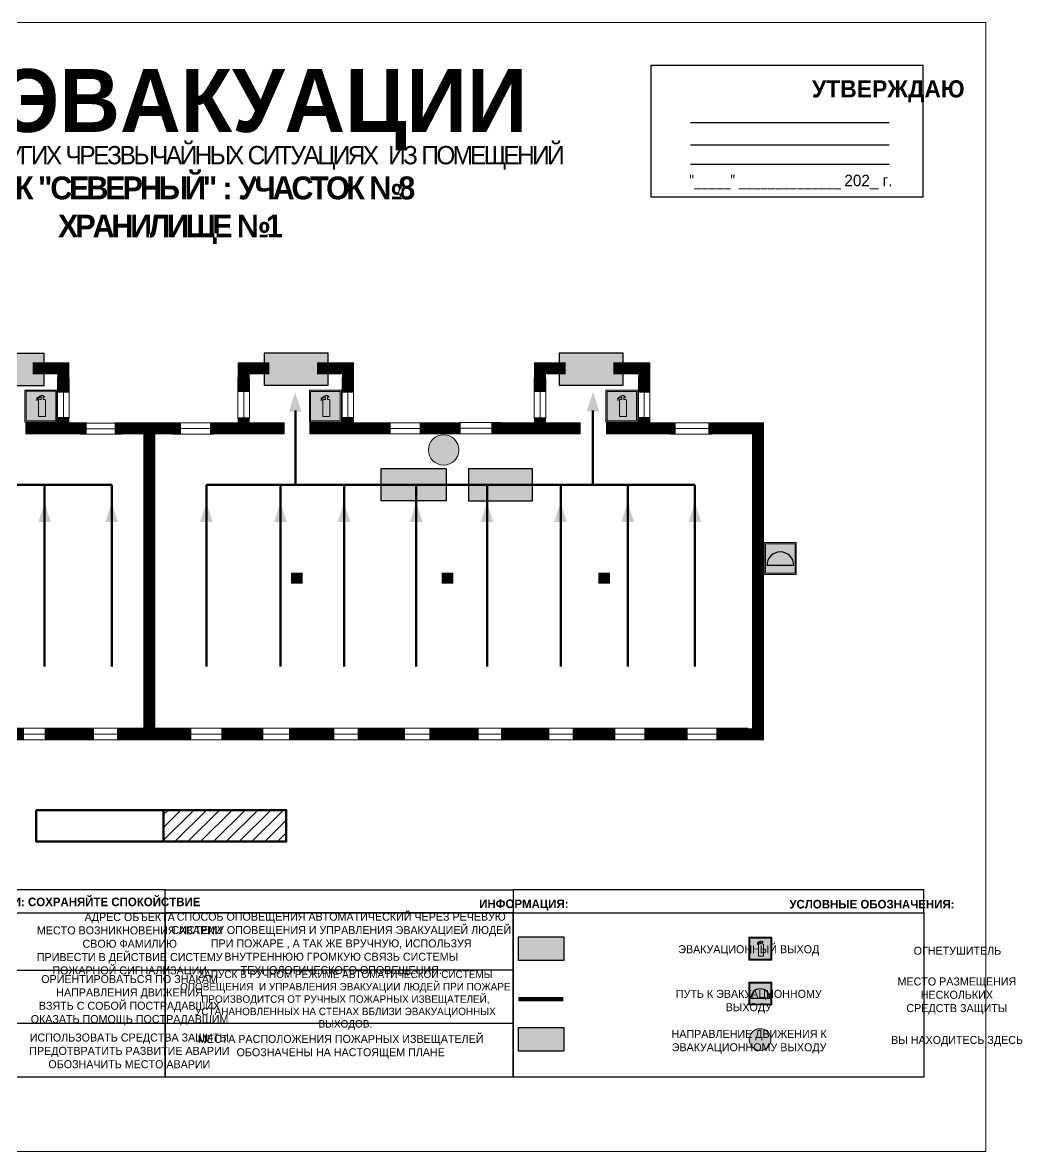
# Model space of a CAD drawing. Header units: millimetres. Extents: x 13114 to 67229, y 22859 to 38520.
# Drawn here: x 19547.8 to 19897.6, y 34765.4 to 35160.4 of the extents above; entities that cross this region are included whole.
import ezdxf

# ---------------------------------------------------------------- set-up
doc = ezdxf.new("R2010")
doc.units = ezdxf.units.MM
doc.layers.add('План_Штампы', color=7, linetype='Continuous')
doc.styles.add('обычный', font='arial.ttf')

# ---------------------------------------------------------------- blocks, each defined once
blk = doc.blocks.new('A$C1E1F2D43')
at = {"true_color": 0xffffff}
blk.add_hatch(color=7, dxfattribs=at).paths.add_polyline_path([(8, 0), (0, 0), (0, -8), (8, -8)])
h = blk.add_hatch(color=242)
h.paths.add_polyline_path([(0.32, -0.32), (0.32, -7.68), (7.68, -7.68), (7.68, -0.32)])
h.paths.add_polyline_path([(7.35, -5.71), (0.65, -5.71, -1)], flags=16)
at = {"color": 242, "lineweight": 5}
for p, q in [((0, 0), (8, 0)), ((0, -8), (0, 0)), ((0, 0), (8, 0)), ((8, -8), (8, 0)), ((0, -8), (8, -8))]:
    blk.add_line(p, q, dxfattribs=at)
at = {"color": 242}
blk.add_line((7.35, -5.71), (0.65, -5.71), dxfattribs=at)
at = {"color": 242, "lineweight": 5}
blk.add_lwpolyline([(0.32, -0.32), (7.68, -0.32), (7.68, -7.68), (0.32, -7.68)], close=True, dxfattribs=at)
at = {"color": 242}
blk.add_arc((4, -5.71), 3.35, 0, 180, dxfattribs=at)
blk = doc.blocks.new('A$C32E8229D')
at = {"true_color": 0xffffff}
blk.add_hatch(color=7, dxfattribs=at).paths.add_polyline_path([(0, 0), (0, -8), (16, -8), (16, 0)])
h = blk.add_hatch(color=126)
h.paths.add_polyline_path([(0.2, -0.2), (15.8, -0.2), (15.8, -7.8), (0.2, -7.8)])
h.paths.add_polyline_path([(13.49, -2.05), (12.08, -2.05), (11.37, -2.63, 0.162397), (11.29, -2.84), (11.29, -3.63), (10.35, -3.63), (10.35, -4.05), (11.68, -4.05), (11.68, -3.48), (12.26, -4.28), (11.29, -5.1), (11.29, -6.78), (11.85, -6.78), (11.85, -5.44), (12.8, -4.64), (12.8, -5.94), (14.46, -5.94), (14.46, -5.39), (13.45, -5.39), (13.45, -3.97), (12.46, -2.59), (13.15, -2.59), (13.69, -3.34), (14.18, -3)], flags=16)
h.paths.add_polyline_path([(10.74, -1.82, 1), (11.8, -1.82, 1)], flags=16)
h.paths.add_polyline_path([(9.39, -3.59), (5.99, -3.59), (6.56, -3.03), (5.91, -3.03), (5.1, -3.83), (5.91, -4.64), (6.56, -4.64), (5.99, -4.09), (9.39, -4.09)], flags=16)
h.paths.add_polyline_path([(4.29, -1.08), (1.72, -1.08), (1.72, -6.6), (4.29, -6.6)], flags=16)
at = {"color": 126}
blk.add_lwpolyline([(16, -8), (0, -8), (0, 0), (16, 0)], close=True, dxfattribs=at)
blk = doc.blocks.new('A$C7B8C2D5B')
at = {"lineweight": 0}
h = blk.add_hatch(color=5, dxfattribs=at)
h.dxf.hatch_style = 1
h.paths.add_polyline_path([(1.4, -3.02, 1), (-2.11, -3.02, 1)])
at = {"color": 5, "lineweight": 0}
blk.add_circle((-0.36, -3.02), 1.75, dxfattribs=at)
blk = doc.blocks.new('A$C7B4425F7')
at = {"true_color": 0xffffff}
blk.add_hatch(color=7, dxfattribs=at).paths.add_polyline_path([(0, 0), (-16, 0), (-16, -8), (0, -8)])
h = blk.add_hatch(color=126)
h.paths.add_polyline_path([(-0.2, -0.2), (-15.8, -0.2), (-15.8, -7.8), (-0.2, -7.8)])
h.paths.add_polyline_path([(-11.76, -2.03), (-11.76, -3.66), (-11.17, -3.66, -0.568275), (-11.17, -6.18), (-12.58, -6.18), (-12.58, -2.03)], flags=16)
h.paths.add_polyline_path([(-13.33, -4.12, -0.495768), (-13.59, -6.18), (-15.03, -6.18), (-15.03, -2.03), (-13.59, -2.03, -0.487973)], flags=16)
h.paths.add_polyline_path([(-10.25, -2.03), (-9.48, -2.03), (-9.48, -6.18), (-10.25, -6.18)], flags=16)
h.paths.add_polyline_path([(-13.84, -3.69), (-14.24, -3.69), (-14.24, -3.03), (-13.9, -3.03, -0.692621)], flags=0)
h.paths.add_polyline_path([(-9.15, -2.03), (-8.4, -2.03), (-8.04, -3.07), (-7.68, -2.03), (-6.93, -2.03), (-7.64, -4.1), (-6.93, -6.18), (-7.68, -6.18), (-8.04, -5.14), (-8.4, -6.18), (-9.15, -6.18), (-8.44, -4.1)], flags=16)
h.paths.add_polyline_path([(-11.76, -4.46), (-11.42, -4.46, -0.692621), (-11.36, -5.12), (-11.76, -5.12)], flags=0)
h.paths.add_polyline_path([(-13.9, -5.2), (-14.24, -5.2), (-14.24, -4.55), (-13.84, -4.55, -0.708038)], flags=0)
edge = h.paths.add_edge_path(flags=16)
edge.add_ellipse((-5.51, -4.08), major_axis=(0, 2.05), ratio=0.586184, start_angle=0, end_angle=360)
edge = h.paths.add_edge_path(flags=0)
edge.add_ellipse((-5.51, -4.08), major_axis=(0, 1.14), ratio=0.454828, start_angle=0, end_angle=360)
h.paths.add_polyline_path([(-4.13, -4.96, 0.377264), (-3.48, -4.52, 0.0555), (-3.16, -2.03), (-1.66, -2.03), (-1.66, -4.96), (-0.96, -4.96), (-0.96, -7.01), (-1.75, -7.01), (-1.75, -6.18), (-3.3, -6.18), (-3.3, -7.02), (-4.13, -7.02)], flags=16)
h.paths.add_polyline_path([(-2.73, -2.91), (-2.28, -2.91), (-2.28, -4.96), (-3.05, -4.96, 0.079136)], flags=0)
at = {"color": 126}
blk.add_lwpolyline([(-16, -8), (0, -8), (0, 0), (-16, 0)], close=True, dxfattribs=at)
blk = doc.blocks.new('A$C3AD82952')
at = {"true_color": 0xf5f5ff}
h = blk.add_hatch(color=7, dxfattribs=at)
h.dxf.hatch_style = 1
h.paths.add_polyline_path([(8.21, 8.73, 0.414214), (7.89, 9.05), (7.22, 9.05), (7.22, 9.92), (7.59, 9.92, 1), (7.57, 10.36), (7.22, 10.36), (7.22, 10.6), (6.43, 10.6), (6.43, 10.36), (6.01, 10.36), (4.74, 9.59), (4.74, 8.69), (4.98, 8.73), (4.98, 9.26), (6.12, 9.91), (6.43, 9.91), (6.43, 9.05), (5.76, 9.05, 0.414214), (5.44, 8.73), (5.44, 2.2), (8.21, 2.2)], flags=0)
h.paths.add_polyline_path([(12.8, 12.8), (0, 12.8), (0, 0), (12.8, 0)])
h.paths.add_polyline_path([(0.51, 12.29), (12.29, 12.29), (12.29, 0.51), (0.51, 0.51)], flags=16)
h.paths.add_polyline_path([(4.74, 9.59), (6.01, 10.36), (6.43, 10.36), (6.43, 10.6), (7.22, 10.6), (7.22, 10.36), (7.59, 10.36, -0.94586), (7.59, 9.92), (7.22, 9.92), (7.22, 9.05), (7.89, 9.05, -0.414214), (8.21, 8.73), (8.21, 2.2), (5.44, 2.2), (5.44, 8.73, -0.414214), (5.76, 9.05), (6.43, 9.05), (6.43, 9.91), (6.12, 9.91), (4.98, 9.26), (4.98, 8.73), (4.74, 8.69)], flags=0)
h = blk.add_hatch(color=242)
h.dxf.hatch_style = 1
h.paths.add_polyline_path([(12.29, 12.29), (0.51, 12.29), (0.51, 0.51), (12.29, 0.51)])
h.paths.add_polyline_path([(4.74, 8.69), (4.74, 9.59), (6.01, 10.36), (6.43, 10.36), (6.43, 10.6), (7.22, 10.6), (7.22, 10.36), (7.59, 10.36, -0.94586), (7.59, 9.92), (7.22, 9.92), (7.22, 9.05), (7.89, 9.05, -0.414214), (8.21, 8.73), (8.21, 2.2), (5.44, 2.2), (5.44, 8.73, -0.414214), (5.76, 9.05), (6.43, 9.05), (6.43, 9.91), (6.12, 9.91), (4.98, 9.26), (4.98, 8.73)], flags=16)
h = blk.add_hatch(color=7, dxfattribs=at)
h.dxf.hatch_style = 1
h.paths.add_polyline_path([(8.21, 8.73, 0.414214), (7.89, 9.05), (7.22, 9.05), (7.22, 9.92), (7.59, 9.92, 1), (7.57, 10.36), (7.22, 10.36), (7.22, 10.6), (6.43, 10.6), (6.43, 10.36), (6.01, 10.36), (4.74, 9.59), (4.74, 8.69), (4.98, 8.73), (4.98, 9.26), (6.12, 9.91), (6.43, 9.91), (6.43, 9.05), (5.76, 9.05, 0.414214), (5.44, 8.73), (5.44, 2.2), (8.21, 2.2)])
at = {"color": 242, "lineweight": 5}
for p, q in [((0, 0), (0, 12.8)), ((0, 12.8), (12.8, 12.8)), ((6.01, 10.36), (4.74, 9.59)), ((4.74, 9.59), (4.74, 8.69)), ((4.98, 9.26), (6.12, 9.91)), ((4.98, 8.73), (4.98, 9.26)), ((5.76, 9.05), (6.43, 9.05)), ((6.01, 10.36), (6.43, 10.36)), ((6.12, 9.91), (6.43, 9.91)), ((7.22, 10.6), (6.43, 10.6)), ((6.43, 10.6), (6.43, 10.36)), ((6.43, 9.91), (6.43, 9.05)), ((7.22, 10.36), (7.22, 10.6)), ((7.59, 10.36), (7.22, 10.36)), ((7.22, 9.05), (7.22, 9.92)), ((7.59, 9.92), (7.22, 9.92)), ((7.89, 9.05), (7.22, 9.05)), ((12.8, 0), (12.8, 12.8)), ((4.74, 8.69), (4.98, 8.73)), ((5.44, 2.2), (5.44, 8.73)), ((8.21, 2.2), (8.21, 8.73)), ((0, 0), (12.8, 0)), ((5.44, 2.2), (8.21, 2.2))]:
    blk.add_line(p, q, dxfattribs=at)
blk.add_lwpolyline([(0.51, 12.29), (12.29, 12.29), (12.29, 0.51), (0.51, 0.51)], close=True, dxfattribs=at)
for centre, radius, start, end in [((5.76, 8.73), 0.32, 90, 180), ((7.58, 10.14), 0.223, 273.1875, 86.8125), ((7.89, 8.73), 0.32, 0, 90)]:
    blk.add_arc(centre, radius, start, end, dxfattribs=at)

msp = doc.modelspace()

# ---------------------------------------------------------------- hatches: boundary and pattern name
at = {"lineweight": 0}
h = msp.add_hatch(color=256, dxfattribs=at)
h.dxf.hatch_style = 1
h.paths.add_polyline_path([(19645.67, 34964.25), (19645.67, 34967.76), (19641.93, 34967.76), (19641.93, 34964.25)])
h = msp.add_hatch(color=256, dxfattribs=at)
h.dxf.hatch_style = 1
h.paths.add_polyline_path([(19698.35, 34964.25), (19698.35, 34967.76), (19694.6, 34967.76), (19694.6, 34964.25)])
h = msp.add_hatch(color=256, dxfattribs=at)
h.dxf.hatch_style = 1
h.paths.add_polyline_path([(19753.15, 34964.25), (19753.15, 34967.76), (19749.41, 34967.76), (19749.41, 34964.25)])
h = msp.add_hatch()
h.set_pattern_fill('ANSI31', color=256)
h.set_pattern_definition([(45, (-10324.405, 23317.3938), (-2.24506403, 2.24506403), [])])
h.paths.add_polyline_path([(19597.08, 34884.85), (19597.08, 34873.78), (19640.05, 34873.78), (19640.05, 34884.85)])

# ---------------------------------------------------------------- linework, layer by layer
at = {"color": 5, "lineweight": 0}
msp.add_lwpolyline([(19284.77, 34765.39), (19884.77, 34765.39), (19884.77, 35160.39), (19284.77, 35160.39)], close=True, dxfattribs=at)
for points in [[(19767.72, 35145.45), (19862.72, 35145.45), (19862.72, 35099.24), (19767.72, 35099.24)], [(19453.9, 34848.82), (19597.67, 34848.82), (19597.67, 34856.87), (19453.9, 34856.87)], [(19597.67, 34856.87), (19719.39, 34856.87), (19719.39, 34791.42), (19597.67, 34791.42)], [(19597.67, 34856.87), (19719.39, 34856.87), (19719.39, 34848.82), (19597.67, 34848.82)], [(19719.39, 34848.82), (19863.16, 34848.82), (19863.16, 34856.87), (19719.39, 34856.87)], [(19453.9, 34848.82), (19597.67, 34848.82), (19597.67, 34791.42), (19453.9, 34791.42)], [(19597.67, 34848.82), (19719.39, 34848.82), (19719.39, 34828.83), (19597.67, 34828.83)], [(19719.39, 34848.82), (19863.16, 34848.82), (19863.16, 34791.42), (19719.39, 34791.42)], [(19719.39, 34828.83), (19597.67, 34828.83), (19597.67, 34810.25), (19719.39, 34810.25)]]:
    msp.add_lwpolyline(points, close=True)
for points in [[(19781.47, 35125.4), (19850.99, 35125.4)], [(19781.47, 35117.64), (19850.99, 35117.64)], [(19781.47, 35110.85), (19850.99, 35110.85)], [(19512.32, 34828.83), (19453.9, 34828.83), (19597.67, 34828.83)], [(19512.32, 34810.25), (19453.9, 34810.25), (19597.67, 34810.25)]]:
    msp.add_lwpolyline(points)
at = {"lineweight": 100, "const_width": 4.2}
for points in [[(19551.35, 35039.41), (19562.13, 35039.41), (19562.13, 35030.88)], [(19625.18, 35031.08), (19625.18, 35039.41), (19634.1, 35039.41)], [(19650.86, 35039.41), (19661.63, 35039.41), (19661.63, 35030.88)], [(19728.86, 35031.08), (19728.86, 35039.41), (19737.78, 35039.41)], [(19754.54, 35039.41), (19765.31, 35039.41), (19765.31, 35030.88)], [(19562.13, 35022.41), (19562.13, 35018.38)], [(19625.18, 35018.38), (19625.18, 35022.22)], [(19661.63, 35022.41), (19661.63, 35018.38)], [(19728.86, 35018.38), (19728.86, 35022.22)], [(19765.31, 35022.41), (19765.31, 35018.38)], [(19570.25, 35018.38), (19548.76, 35018.38)], [(19603.26, 35018.38), (19580.09, 35018.38)], [(19639.5, 35018.38), (19613.42, 35018.38)], [(19676.6, 35018.38), (19648.1, 35018.38)], [(19701.04, 35018.38), (19686.76, 35018.38)], [(19743.03, 35018.38), (19711.84, 35018.38)], [(19776.28, 35018.38), (19751.96, 35018.38)], [(19790.48, 34911.38), (19805.08, 34911.38), (19805.08, 35018.38), (19787.71, 35018.38)], [(19533.46, 34911.38), (19548.37, 34911.38)], [(19555.53, 34911.38), (19572.76, 34911.38)], [(19580.89, 34911.38), (19606.82, 34911.38)], [(19617.31, 34911.38), (19632.07, 34911.38)], [(19641.01, 34911.38), (19656.93, 34911.38)], [(19665.09, 34911.38), (19681.6, 34911.38)], [(19690.15, 34911.38), (19707.43, 34911.38)], [(19715.2, 34911.38), (19732.1, 34911.38)], [(19740.26, 34911.38), (19755.21, 34911.38)], [(19765.31, 34911.38), (19780.55, 34911.38)]]:
    msp.add_lwpolyline(points, dxfattribs=at)
at = {"lineweight": 0}
for points in [[(19560.08, 35022.17), (19560.08, 35036.19)], [(19562.09, 35022.37), (19562.09, 35036.39)], [(19564.12, 35022.09), (19564.12, 35036.11)], [(19623.17, 35022.01), (19623.17, 35036.03)], [(19625.18, 35022.22), (19625.18, 35036.23)], [(19627.22, 35021.94), (19627.22, 35035.95)], [(19659.58, 35022.17), (19659.58, 35036.19)], [(19661.59, 35022.37), (19661.59, 35036.39)], [(19663.63, 35022.09), (19663.63, 35036.11)], [(19726.85, 35022.01), (19726.85, 35036.03)], [(19728.86, 35022.22), (19728.86, 35036.23)], [(19730.9, 35021.94), (19730.9, 35035.95)], [(19763.27, 35022.17), (19763.27, 35036.19)], [(19765.27, 35022.37), (19765.27, 35036.39)], [(19767.31, 35022.09), (19767.31, 35036.11)], [(19568.18, 35020.27), (19582.8, 35020.27)], [(19568.37, 35018.29), (19582.99, 35018.29)], [(19600.29, 35020.34), (19614.91, 35020.34)], [(19600.48, 35018.36), (19615.09, 35018.36)], [(19675.33, 35020.37), (19689.95, 35020.37)], [(19675.52, 35018.38), (19690.13, 35018.38)], [(19700.59, 35020.39), (19715.2, 35020.39)], [(19700.77, 35018.41), (19715.39, 35018.41)], [(19774.61, 35020.31), (19789.23, 35020.31)], [(19774.8, 35018.33), (19789.42, 35018.33)], [(19567.94, 35016.34), (19582.56, 35016.34)], [(19600.05, 35016.41), (19614.67, 35016.41)], [(19675.09, 35016.44), (19689.71, 35016.44)], [(19700.34, 35016.46), (19714.96, 35016.46)], [(19774.37, 35016.38), (19788.99, 35016.38)], [(19389.07, 34911.38), (19801.86, 34911.38)], [(19389.14, 34913.44), (19801.65, 34913.44)], [(19389.37, 34909.42), (19801.41, 34909.42)]]:
    msp.add_lwpolyline(points, dxfattribs=at)
at = {"color": 126, "lineweight": 100, "true_color": 0x008754}
for points in [[(19643.33, 35024.68), (19643.33, 34998.67), (19612.14, 34998.67)], [(19747.33, 34998.67), (19747.33, 35024.68)], [(19439.31, 34998.67), (19579.03, 34998.67)], [(19555.54, 34935.11), (19555.54, 34998.67)], [(19579.03, 34935.11), (19579.03, 34998.67)], [(19612.14, 34935.11), (19612.14, 34998.67)], [(19638.07, 34935.11), (19638.07, 34998.67)], [(19643.33, 34998.67), (19783.05, 34998.67)], [(19660.29, 34935.11), (19660.29, 34998.67)], [(19685.55, 34935.11), (19685.55, 34998.67)], [(19710.31, 34935.11), (19710.31, 34998.67)], [(19736.07, 34935.11), (19736.07, 34998.67)], [(19759.56, 34935.11), (19759.56, 34998.67)], [(19783.05, 34935.11), (19783.05, 34998.67)]]:
    msp.add_lwpolyline(points, dxfattribs=at)
at = {"lineweight": 0, "const_width": 4.2}
msp.add_lwpolyline([(19592.17, 34911.38), (19592.17, 35018.38)], dxfattribs=at)
at = {"lineweight": 0}
for points in [[(19641.93, 34964.25), (19645.67, 34964.25), (19645.67, 34967.76), (19641.93, 34967.76)], [(19694.6, 34964.25), (19698.35, 34964.25), (19698.35, 34967.76), (19694.6, 34967.76)], [(19749.41, 34964.25), (19753.15, 34964.25), (19753.15, 34967.76), (19749.41, 34967.76)]]:
    msp.add_lwpolyline(points, close=True, dxfattribs=at)
at = {"lineweight": 100}
msp.add_lwpolyline([(19552.61, 34884.85), (19640.05, 34884.85), (19640.05, 34873.78), (19552.61, 34873.78)], close=True, dxfattribs=at)
msp.add_lwpolyline([(19597.08, 34873.78), (19597.08, 34884.85)], dxfattribs=at)
at = {"color": 126, "lineweight": 80, "true_color": 0x008754, "const_width": 1.5}
msp.add_lwpolyline([(19737.05, 34818.63), (19721.25, 34818.63)], dxfattribs=at)
at = {"layer": 'План_Штампы', "color": 126, "true_color": 0x008754}
for points in [[(19645.41, 35024.27), (19640.99, 35024.29), (19643.18, 35031.07)], [(19749.6, 35024.4), (19745.18, 35024.41), (19747.37, 35031.2)], [(19557.73, 34985.64), (19553.31, 34985.65), (19555.5, 34992.43)], [(19581.22, 34985.64), (19576.8, 34985.65), (19578.99, 34992.43)], [(19614.33, 34985.64), (19609.91, 34985.65), (19612.1, 34992.43)], [(19640.26, 34985.64), (19635.84, 34985.65), (19638.03, 34992.43)], [(19662.48, 34985.64), (19658.06, 34985.65), (19660.25, 34992.43)], [(19687.74, 34985.64), (19683.32, 34985.65), (19685.51, 34992.43)], [(19712.5, 34985.64), (19708.08, 34985.65), (19710.27, 34992.43)], [(19738.26, 34985.64), (19733.84, 34985.65), (19736.03, 34992.43)], [(19761.75, 34985.64), (19757.33, 34985.65), (19759.52, 34992.43)], [(19785.24, 34985.64), (19780.82, 34985.65), (19783.01, 34992.43)]]:
    msp.add_solid(points, dxfattribs=at)

# ---------------------------------------------------------------- block references
for name, p, xscale, yscale, zscale in [('A$C3AD82952', (19548.65, 35020.6), 0.875, 0.875, 0.875), ('A$C3AD82952', (19648.15, 35020.58), 0.875, 0.875, 0.875), ('A$C3AD82952', (19751.87, 35020.57), 0.875, 0.875, 0.875), ('A$C7B8C2D5B', (19696.22, 35020.05), 3.048387094587087, 3.048387094587087, 3.048387094587087), ('A$C3AD82952', (19801.91, 34832.34), 0.625, 0.625, 0.625), ('A$C7B8C2D5B', (19806.62, 34811.09), 2.177419353276491, 2.177419353276491, 2.177419353276491)]:
    msp.add_blockref(name, p, dxfattribs=dict(xscale=xscale, yscale=yscale, zscale=zscale))
at = {"color": 1, "xscale": 1.4, "yscale": 1.4, "zscale": 1.4}
msp.add_blockref('A$C1E1F2D43', (19807.31, 34978.44), dxfattribs=at)
at = {"color": 1}
msp.add_blockref('A$C1E1F2D43', (19801.91, 34824.63), dxfattribs=at)
at = {"layer": 'План_Штампы', "xscale": 1.4, "yscale": 1.4, "zscale": 1.4}
for p in [(19555.42, 35044.56), (19654.77, 35044.67), (19757.9, 35044.74)]:
    msp.add_blockref('A$C7B4425F7', p, dxfattribs=at)
at = {"layer": 'План_Штампы', "color": 126, "true_color": 0x008754, "xscale": 1.4175152427744, "yscale": 1.4175152427744, "zscale": 1.4175152427744, "rotation": 359.9978653237145}
msp.add_blockref('A$C32E8229D', (19673.31, 35004.37), dxfattribs=at)
at = {"layer": 'План_Штампы', "color": 126, "true_color": 0x008754, "xscale": -1.4, "yscale": 1.4, "zscale": 1.4}
msp.add_blockref('A$C32E8229D', (19726.21, 35004.22), dxfattribs=at)
at = {"layer": 'План_Штампы'}
msp.add_blockref('A$C7B4425F7', (19737.25, 34840.34), dxfattribs=at)
at = {"layer": 'План_Штампы', "color": 126, "true_color": 0x008754, "xscale": -1}
msp.add_blockref('A$C32E8229D', (19737.25, 34808.58), dxfattribs=at)

# ---------------------------------------------------------------- texts
at = {"lineweight": 0, "style": 'обычный'}
for s, insert, char_height, width, attachment_point in [('{\\fProxima Nova Rg|b1|i0|c204|p2;ПЛАН ЭВАКУАЦИИ}', (19447.28, 35144.11), 22, 493.8901, 1), ('\\pi-18,l18,t18;{\\fProxima Nova Rg|b1|i0|c204|p2;УТВЕРЖДАЮ\\H1.1997x; }', (19850.66, 35136.32), 6, 126.6484, 5), ('{\\fArial Narrow|b0|i0|c204|p34;"_____" ______________ \\fProxima Nova Rg|b0|i0|c204|p2;202_ г. }', (19816.62, 35104.56), 4, 78.6503, 5), ('{\\fProxima Nova Rg|b1|i0|c204|p2;ДЕЙСТВИЯ ПРИ АВАРИИ: СОХРАНЯЙТЕ СПОКОЙСТВИЕ\\H1.6644x; }', (19553.52, 34852.27), 3, 175.1736, 5), ('{\\fProxima Nova Rg|b1|i0|c204|p2;ИНФОРМАЦИЯ:\\H1.1997x; }', (19723.19, 34851.6), 3, 175.1736, 5), ('{\\fProxima Nova Rg|b1|i0|c204|p2;УСЛОВНЫЕ ОБОЗНАЧЕНИЯ:\\H1.1997x; }', (19844.97, 34851.88), 3, 175.1736, 5), ('\\pi-8.4,l8.4,t8.4;{\\fProxima Nova Rg|b0|i0|c204|p2;АДРЕС ОБЪЕКТА\\PМЕСТО ВОЗНИКНОВЕНИЯ АВАРИИ\\PСВОЮ ФАМИЛИЮ\\PПРИВЕСТИ В ДЕЙСТВИЕ СИСТЕМУ \\PПОЖАРНОЙ СИГНАЛИЗАЦИИ}', (19585.3, 34837.66), 2.8, 126.6484, 5), ('{\\fProxima Nova Rg|b0|i0|c204|p2;СПОСОБ ОПОВЕЩЕНИЯ АВТОМАТИЧЕСКИЙ ЧЕРЕЗ РЕЧЕВУЮ СИСТЕМУ ОПОВЕЩЕНИЯ И УПРАВЛЕНИЯ ЭВАКУАЦИЕЙ ЛЮДЕЙ ПРИ ПОЖАРЕ , А ТАК ЖЕ ВРУЧНУЮ, ИСПОЛЬЗУЯ ВНУТРЕННЮЮ ГРОМКУЮ СВЯЗЬ СИСТЕМЫ ТЕХНОЛОГИЧЕСКОГО ОПОВЕЩЕНИЯ.}', (19659.29, 34837.78), 2.8, 118.5618, 5), ('\\pi-8.4,l8.4,t8.4;{\\fProxima Nova Rg|b0|i0|c204|p2;ЭВАКУАЦИОННЫЙ ВЫХОД\\H1.6404x; }', (19801.88, 34835.74), 2.8, 126.6484, 5), ('\\pi-8.4,l8.4,t8.4;{\\fProxima Nova Rg|b0|i0|c204|p2;ОГНЕТУШИТЕЛЬ\\H1.1997x; }', (19874.88, 34835.6), 2.8, 126.6484, 5), ('{\\fProxima Nova Rg|b0|i0|c204|p2;\\P\\pt7.8;ЗАПУСК В РУЧНОМ РЕЖИМЕ АВТОМАТИЧЕСКОЙ СИСТЕМЫ ОПОВЕЩЕНИЯ  И УПРАВЛЕНИЯ ЭВАКУАЦИИ ЛЮДЕЙ ПРИ ПОЖАРЕ ПРОИЗВОДИТСЯ ОТ РУЧНЫХ ПОЖАРНЫХ ИЗВЕЩАТЕЛЕЙ, УСТАНАНОВЛЕННЫХ НА СТЕНАХ ВБЛИЗИ ЭВАКУАЦИОННЫХ ВЫХОДОВ. }', (19660.74, 34820.49), 2.6, 121.7868, 5), ('\\pi-8.4,l8.4,t8.4;{\\fProxima Nova Rg|b0|i0|c204|p2;ОРИЕНТИРОВАТЬСЯ ПО ЗНАКАМ \\PНАПРАВЛЕНИЯ ДВИЖЕНИЯ\\PВЗЯТЬ С СОБОЙ ПОСТРАДАВШИХ\\PОКАЗАТЬ ПОМОЩЬ ПОСТРАДАВШИМ}', (19585.23, 34818.29), 2.8, 126.6484, 5), ('\\pi-8.4,l8.4,t8.4;{\\fProxima Nova Rg|b0|i0|c204|p2;МЕСТО РАЗМЕЩЕНИЯ \\PНЕСКОЛЬКИХ \\PСРЕДСТВ ЗАЩИТЫ}', (19874.68, 34819.79), 2.8, 126.6484, 5), ('\\pi-8.4,l8.4,t8.4;{\\fProxima Nova Rg|b0|i0|c204|p2;ПУТЬ К ЭВАКУАЦИОННОМУ \\PВЫХОДУ }', (19801.89, 34817.79), 2.8, 126.6484, 5), ('\\pi-8.4,l8.4,t8.4;{\\fProxima Nova Rg|b0|i0|c204|p2;НАПРАВЛЕНИЕ ДВИЖЕНИЯ К \\PЭВАКУАЦИОННОМУ ВЫХОДУ}', (19801.98, 34803.76), 2.8, 126.6484, 5), ('\\pi-8.4,l8.4,t8.4;{\\fProxima Nova Rg|b0|i0|c204|p2;ИСПОЛЬЗОВАТЬ СРЕДСТВА ЗАЩИТЫ \\PПРЕДОТВРАТИТЬ РАЗВИТИЕ АВАРИИ\\PОБОЗНАЧИТЬ МЕСТО АВАРИИ}', (19585.17, 34800.56), 2.8, 126.6484, 5), ('\\pt8.4;{\\fProxima Nova Rg|b0|i0|c204|p2;\\PМЕСТА РАСПОЛОЖЕНИЯ ПОЖАРНЫХ ИЗВЕЩАТЕЛЕЙ ОБОЗНАЧЕНЫ НА НАСТОЯЩЕМ ПЛАНЕ}', (19659.1, 34804.35), 2.8, 118.5618, 5), ('\\pi-8.4,l8.4,t8.4;{\\fProxima Nova Rg|b0|i0|c204|p2;ВЫ НАХОДИТЕСЬ ЗДЕСЬ\\H1.1997x; }', (19874.74, 34803.99), 2.8, 126.6484, 5)]:
    msp.add_mtext(s, dxfattribs=dict(at, insert=insert, char_height=char_height, width=width, attachment_point=attachment_point))
at = {"color": 0, "lineweight": 0, "insert": (19599.07, 35110.71), "char_height": 8, "width": 449.2158, "attachment_point": 5, "style": 'обычный'}
msp.add_mtext('{\\fArial Black|b1|i0|c204|p34;\\H2x;\\T0.85;  \\fArial Narrow|b0|i0|c204|p34;\\H0.8x;\\W0.9;\\P\\fProxima Nova Rg|b0|i0|c204|p2;\\H0.5x;\\W1;\\C256;ПРИ ПОЖАРЕ  ИЛИ ДРУГИХ ЧРЕЗВЫЧАЙНЫХ СИТУАЦИЯХ  ИЗ ПОМЕЩЕНИЙ \\fProxima Nova Rg|b1|i0|c204|p2;\\H1.25x;\\PРУДНИК "СЕВЕРНЫЙ" : УЧАСТОК №8\\PХРАНИЛИЩЕ №1}', dxfattribs=at)

doc.saveas('drawing.dxf')
